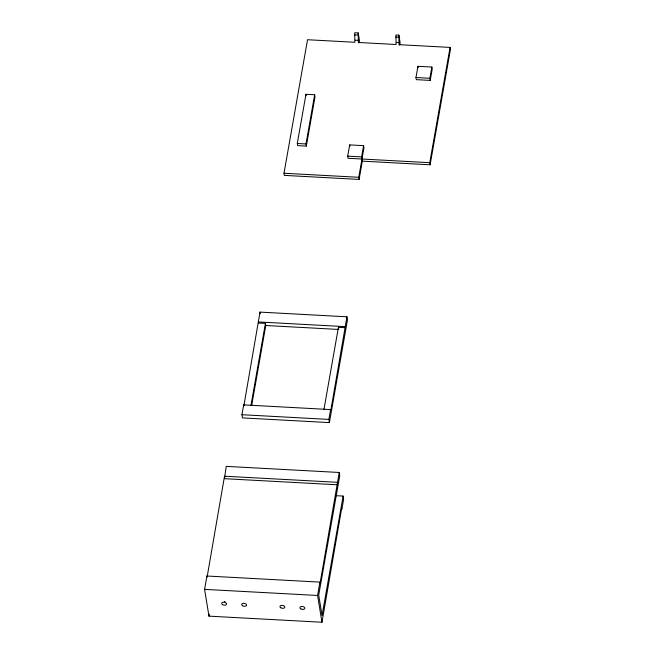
<?xml version="1.0" encoding="UTF-8"?>
<svg xmlns="http://www.w3.org/2000/svg" width="655" height="655" viewBox="0 0 655 655"><rect width="100%" height="100%" fill="white"/><g stroke="black" fill="none" stroke-linecap="round" stroke-linejoin="round"><path stroke-width="0.98" d="M341.476 509.443L341.722 508.034L321.957 622.25L208.97 616.142L204.581 589.369L206.931 576.015L319.927 582.115L320.099 583.179L339.241 472.476L226.253 466.376L224.444 478.682L337.431 484.782L337.505 482.317L224.518 476.21L207.111 577.071L206.931 576.015M362.313 161.146L430.114 164.806L429.762 162.686L348.059 158.273L347.715 156.144L349.696 144.902L363.599 145.656L361.617 156.897L362.313 161.146L359.096 179.421L284.352 175.384L284 173.256L307.531 39.726L354.854 42.28L354.732 32.75L358.219 32.938L359.439 40.373L358.989 42.902M346.937 316.799L347.461 319.984L329.383 422.598L242.465 417.906L241.941 414.713L243.676 404.88L330.595 409.572L330.767 410.636L346.937 316.799L260.019 312.107L243.848 405.936L243.676 404.88M208.97 616.142L209.305 614.234M250.98 405.314L265.414 323.382L258.463 323.005M297.296 143.486L305.967 94.295L314.654 94.762L315.006 96.891L306.335 146.081L297.648 145.615L297.296 143.486L305.991 143.961L306.335 146.081M251.684 405.445L265.766 325.51L265.414 323.382M305.991 143.961L314.654 94.762M399.64 45.105L400.09 42.575L398.87 35.133L395.947 34.977L396.07 44.507L358.342 42.469L358.219 32.938M359.096 179.421L358.752 177.292L363.951 147.776L363.599 145.656M323.988 409.26L338.422 327.328L345.381 327.705M329.383 422.598L328.859 419.413L330.595 409.572M430.114 164.806L450.419 49.551L450.067 47.422L398.993 44.663L398.87 35.133M321.957 622.25L317.577 595.469L319.927 582.115M415.966 77.527L417.947 66.286L431.85 67.039L432.202 69.16L430.22 80.409L416.31 79.656L415.966 77.527L429.876 78.281L430.22 80.409M336.007 495.688L343.105 496.072L322.055 615.553L318.715 595.141L339.765 475.661L339.241 472.476M341.894 509.099L343.629 499.257L343.105 496.072M429.876 78.281L431.85 67.039M429.762 162.686L450.067 47.422M354.355 34.862L357.843 35.051M395.571 37.081L398.502 37.245M355.223 40.168L358.719 40.356M396.439 42.395L399.37 42.559M347.715 156.144L361.617 156.897M284 173.256L358.752 177.292M258.291 321.941L345.21 326.64M265.766 325.51L338.774 329.449M241.941 414.713L328.859 419.413M204.581 589.369L317.577 595.469M417.947 66.286L418.177 67.702M349.696 144.902L349.926 146.319M305.967 94.295L306.196 95.712M338.422 327.328L338.66 328.744M260.019 312.107L260.281 313.696M225.017 601.667A2.473 1.449 10 0 1 224.378 601.585M300.833 608.88A2.473 1.449 10 0 0 304.796 608.429A2.473 1.449 10 0 0 301.521 606.448A2.473 1.449 10 0 0 300.833 608.88M280.839 607.799A2.473 1.449 10 0 0 284.802 607.349A2.473 1.449 10 0 0 281.527 605.367A2.473 1.449 10 0 0 280.839 607.799M242.604 605.736A2.473 1.449 10 0 0 246.558 605.285A2.473 1.449 10 0 0 243.283 603.304A2.473 1.449 10 0 0 242.604 605.736M222.61 604.655A2.473 1.449 10 0 0 226.573 604.205A2.473 1.449 10 0 0 223.29 602.223A2.473 1.449 10 0 0 222.61 604.655"/></g></svg>
